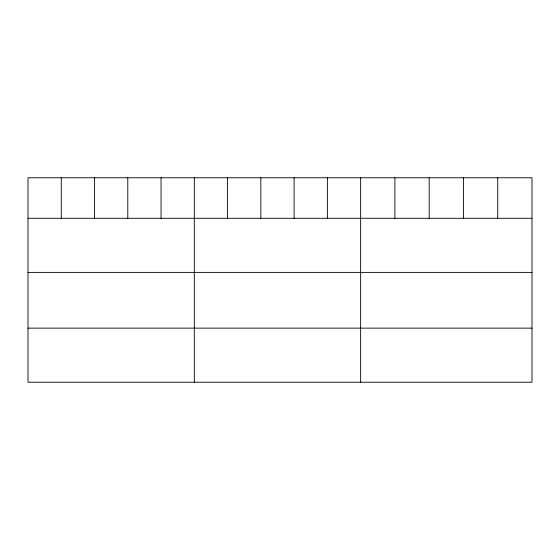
<?xml version="1.0" encoding="UTF-8"?>
<svg xmlns="http://www.w3.org/2000/svg" width="560" height="560" viewBox="0 0 560 560"><rect width="100%" height="100%" fill="white"/><g stroke="black" fill="none" stroke-linecap="round" stroke-linejoin="round"><path stroke-width="0.84" d="M532 218.288L532 382.235L28 382.235L28 177.765L532 177.765L532 218.288L28 218.288M28 272.391L532 272.391M28 328.132L532 328.132M497.728 177.765L497.728 218.288M463.456 177.765L463.456 218.288M429.184 177.765L429.184 218.288M394.912 177.765L394.912 218.288M360.64 177.765L360.64 382.235M327.376 177.765L327.376 218.288M294.112 177.765L294.112 218.288M260.848 177.765L260.848 218.288M227.584 177.765L227.584 218.288M194.32 177.765L194.32 382.235M161.056 177.765L161.056 218.288M127.792 177.765L127.792 218.288M94.528 177.765L94.528 218.288M61.264 177.765L61.264 218.288"/></g></svg>
